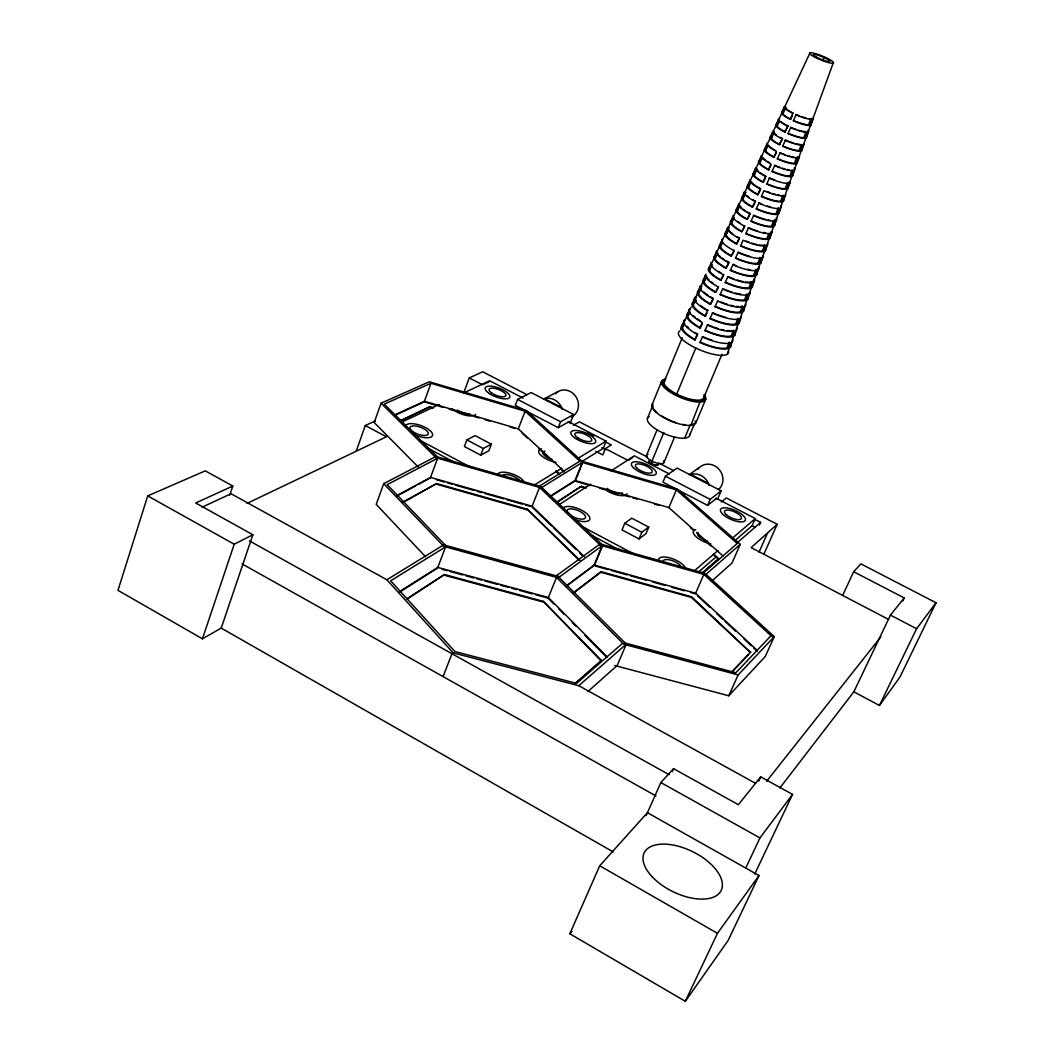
<?xml version="1.0" encoding="UTF-8"?>
<svg xmlns="http://www.w3.org/2000/svg" width="1054" height="1054" viewBox="0 0 1054 1054"><rect width="100%" height="100%" fill="white"/><g stroke="black" fill="none" stroke-linecap="round" stroke-linejoin="round"><path stroke-width="1.5" d="M658.17 464.564A4.888 1.752 22.5 0 1 651.925 463.971L651.965 461.125L663.862 432.39M147.718 495.894L117.969 590.345L202.434 638.816L221.221 628.105L252.868 534.76L195.728 502.995L232.802 486.026L205.267 470.861L147.718 495.894L234.212 544.22L252.868 534.76M229.785 495.103L232.802 486.026M202.434 638.816L234.212 544.22M356.147 451.323L365.29 425.526L375.277 420.954M381.074 403.195L436.013 457.752L541.097 487.87L582.875 462.074L526.368 410.533L429.347 381.772L381.074 403.195L374.196 422.522L418.464 467.238M383.709 483.694L443.8 546.38L558.238 577.869L602.73 545.3L540.86 486.592L435.908 456.487L383.709 483.694L376.225 504.392L425.645 556.868M579.858 461.191L525.103 411.205L430.954 383.3L424.209 401.851L435.157 405.065M727.115 354.368L833.121 63.266M746.14 298.993L747.549 299.639L749.618 293.961A24.11 6.522 22.5 0 0 750.119 292.05M750.527 286.899L751.937 287.544L754.018 281.84A23.531 6.219 22.5 0 0 753.992 278.836M758.393 266.794A22.938 5.929 22.5 0 1 758.445 269.666L756.35 275.397A23.214 6.074 22.5 0 0 756.324 272.472M768.287 237.967L769.71 238.612L771.831 232.802A21.172 5.099 22.5 0 0 772.2 231.3M776.218 218.033A20.579 4.835 22.4 0 1 776.324 220.391L774.203 226.241A20.856 4.954 22.5 0 0 774.097 223.817M786.363 188.126L787.812 188.771L789.96 182.856A18.774 4.071 22.4 0 0 790.171 181.459M799.327 156.295A17.562 3.584 22.4 0 1 799.156 157.533L796.982 163.515A17.852 3.702 22.4 0 0 796.56 161.341M800.144 150.142L801.607 150.788L803.794 144.78A16.943 3.36 22.4 0 0 803.938 143.621M809.446 124.517L810.908 125.162L813.108 119.102A15.718 2.912 22.4 0 0 813.24 118.088M401.758 420.414L430.019 406.686L433.128 407.595M728.354 348.545L727.062 347.846L729.104 342.234L730.409 342.932L728.354 348.545A26.679 7.905 22.5 0 1 699.935 342.484L702.649 336.542A24.861 7.299 22.5 0 0 704.718 337.464M732.714 336.608L731.41 335.91L733.479 330.284L734.783 330.982L732.714 336.608A26.113 7.589 22.5 0 1 704.942 330.6L707.669 324.632M716.009 314.105A23.715 6.693 22.5 0 1 712.702 312.682L712.346 313.012A25.27 7.128 22.5 0 0 739.17 318.967L737.102 324.632L735.797 323.934L737.866 318.268M741.502 312.59L740.198 311.892L742.266 306.213L743.584 306.912L741.502 312.59A24.967 6.97 22.5 0 1 715.034 306.661L717.761 300.68M729.157 291.181A22.542 6.1 22.5 0 1 722.846 288.625L722.491 288.941A24.11 6.522 22.5 0 0 748.011 294.791L745.929 300.509L744.611 299.797L746.693 294.092M750.369 288.361L749.051 287.663L751.146 281.932L752.464 282.63L750.369 288.361A23.807 6.364 22.5 0 1 725.192 282.538L727.945 276.517A21.963 5.81 22.5 0 0 729.974 277.4M736.048 265.634A21.37 5.534 22.5 0 1 733.07 264.37L732.728 264.673A22.938 5.929 22.5 0 0 756.93 270.404L754.822 276.161L753.505 275.463L755.613 269.705M759.302 263.908L757.984 263.21L760.092 257.426L761.423 258.125L759.302 263.908A22.635 5.784 22.5 0 1 735.442 258.217L738.208 252.156A20.79 5.257 22.5 0 0 749.71 256.32M763.807 251.603L762.477 250.918L764.598 245.108L765.929 245.793L763.807 251.603A22.042 5.494 22.5 0 1 740.606 245.977L743.044 240.193A21.765 5.375 22.5 0 0 765.929 245.793M751.634 228.916A19.591 4.717 22.5 0 1 748.564 227.611L748.221 227.888A21.172 5.099 22.5 0 0 770.461 233.408L768.326 239.245L766.996 238.547L768.59 234.172M753.439 215.53A20.579 4.835 22.4 0 0 775.019 220.971L772.872 226.821L771.528 226.136L773.676 220.273M761.871 204.068A18.392 4.203 22.4 0 1 758.999 202.855L758.669 203.106A19.973 4.572 22.4 0 0 779.591 208.468L777.43 214.357L776.087 213.672L778.247 207.783M782.015 201.828L780.671 201.143L782.832 195.227L784.176 195.912L782.015 201.828A19.657 4.427 22.4 0 1 761.449 196.518L763.926 190.642A19.38 4.308 22.4 0 0 784.176 195.912M786.613 189.246L785.27 188.561L787.443 182.619L788.787 183.304L786.613 189.246A19.064 4.176 22.4 0 1 766.706 184.028L769.512 177.889A17.18 3.715 22.4 0 0 774.914 180.05M791.238 176.598L789.881 175.913L792.068 169.957L793.425 170.629L791.238 176.598A18.458 3.939 22.4 0 1 772.002 171.486L774.809 165.333A16.574 3.491 22.4 0 0 780.013 167.415M795.889 163.897L794.532 163.225L796.719 157.23L798.076 157.902L795.889 163.897A17.852 3.702 22.4 0 1 777.312 158.89L780.118 152.711A15.955 3.254 22.4 0 0 785.138 154.727M793.622 143.107A15.336 3.043 22.4 0 1 785.467 140.05L785.151 140.274A16.943 3.36 22.4 0 0 802.753 145.123L800.553 151.144L799.182 150.472L801.383 144.451M805.23 138.337L803.873 137.652L806.086 131.605L807.443 132.277L805.23 138.337A16.627 3.241 22.4 0 1 787.984 133.542L790.816 127.336A14.716 2.819 22.4 0 0 796.099 129.431M809.946 125.466L808.576 124.78L810.789 118.707L812.173 119.379L809.946 125.466A16.008 3.017 22.4 0 1 793.359 120.788L796.205 114.57A14.097 2.622 22.4 0 0 798.721 115.624M430.309 478.015L437.66 458.226L387.187 484.669L445.447 545.353M463.773 392.734L469.28 377.899L482.692 371.759L526.96 394.697M403.287 502.376L436.646 483.562L527.329 509.24L580.108 560.438M466.869 439.9L464.392 446.527L480.729 455.17L488.832 450.756L491.335 444.169L475.104 435.618L466.869 439.9L483.233 448.543L491.335 444.169M480.729 455.17L483.233 448.543M407.806 598.685L444.485 574.522L543.258 601.333L601.518 660.45L575.431 683.545M570.043 423.603L573.639 414.499L531.163 392.575L517.567 399.4L515.301 405.355L558.251 427.7L568.765 421.811M518.094 429.413L525.103 411.205M443.075 676.589L451.982 653.73L453.154 652.874L578.791 685.719L755.639 783.359M558.251 427.7L560.596 421.745L573.639 414.499M578.686 559.911L527.329 509.24M539.503 487.422L531.862 506.829L551.677 525.959M574.812 481.059L582.269 462.456L676.339 489.886L737.207 543.495L703.361 572.954M575.998 479.241L582.309 463.51M557.632 501.994L581.307 486.289L586.05 487.659M568.277 421.547L606.142 441.191L603.257 448.345L581.031 462.047M601.228 661.108L543.258 601.333M605.483 441.889L611.32 444.92L605.325 448.622L602.769 454.959L595.694 451.283M553.864 603.982L548.106 598.158L556.512 577.394M652.031 404.802L661.583 381.495M647.446 418.359L652.874 405.144A22.793 7.628 22.5 0 0 653.045 407.648M664.02 382.115L682.215 337.767M593.916 565.629L602.084 545.774L599.462 544.378M602.15 546.71L594.561 565.142L566.933 585.826M646.55 455.302L657.129 429.676M600.78 572.269L601.043 571.65L691.635 596.801L750.54 652.531L691.371 597.407L600.78 572.269L574.074 592.651M676.734 394.104L695.811 347.991M624.785 523.271L622.031 529.925L639.04 538.923L645.957 533.693L648.724 527.092L631.807 518.186L624.785 523.271L641.833 532.27L648.724 527.092M822.739 60.539L824.004 57.509M663.915 462.561L674.586 436.975M639.04 538.923L641.833 532.27M717.431 499.504L721.173 490.848L677.063 468.081L665.456 476.197L662.953 482.165L707.59 505.38L716.47 498.423M684.665 438.148L690.212 424.907M690.871 425.355L700.383 400.968M703.44 398.412L721.99 354.197M689.593 435.407L694.507 423.695M695.969 422.575L705.719 399.361M737.102 324.632A25.533 7.273 22.5 0 1 709.974 318.651L712.702 312.682M745.929 300.509A24.387 6.653 22.5 0 1 720.106 294.619L722.846 288.625M754.822 276.161A23.214 6.074 22.5 0 1 730.317 270.404L733.07 264.37M768.326 239.245A21.449 5.23 22.5 0 1 745.784 233.685L748.564 227.611M772.872 226.821A20.856 4.954 22.5 0 1 750.988 221.353L753.768 215.253A18.998 4.453 22.4 0 0 765.481 219.403M777.43 214.357A20.263 4.69 22.4 0 1 756.205 208.955L758.999 202.855M800.553 151.144A17.233 3.465 22.4 0 1 782.635 146.242L785.467 140.05M694.23 530.267L668.868 507.593L676.339 489.886M625.707 645.522L617.275 665.364L587.842 691.622M707.59 505.38L710.146 499.412L721.173 490.848M694.81 339.928L697.208 334.368A26.416 7.76 22.5 0 1 684.52 320.073L682.017 325.422A26.679 7.905 22.5 0 0 694.81 339.928L697.274 335.554M699.922 328.097L702.346 322.511A25.836 7.444 22.5 0 1 689.856 308.677L687.34 314.052A26.113 7.589 22.5 0 0 699.922 328.097L702.399 323.71M705.073 316.213L707.497 310.614A25.27 7.128 22.5 0 1 695.218 297.228L692.689 302.63A25.533 7.273 22.5 0 0 705.073 316.213L706.931 313.222M702.004 286.372L700.607 285.726L698.064 291.154A24.967 6.97 22.5 0 0 710.225 304.29L713.321 298.48L711.49 302.696M705.376 275.542L703.466 279.626A24.387 6.653 22.5 0 0 715.416 292.314L718.512 286.49L716.667 290.72M723.07 274.607A23.531 6.219 22.5 0 1 711.463 262.565L708.894 268.032A23.807 6.364 22.5 0 0 720.62 280.285L723.716 274.448L721.885 278.704M728.314 262.512A22.938 5.929 22.5 0 1 716.931 250.905L714.349 256.399A23.214 6.074 22.5 0 0 725.837 268.217L728.96 262.354L727.102 266.636M733.571 250.365A22.358 5.652 22.5 0 1 722.412 239.179L719.829 244.712A22.635 5.784 22.5 0 0 731.094 256.082L734.203 250.22L732.346 254.501M729.355 228.046L727.932 227.414L725.336 232.96A22.042 5.494 22.5 0 0 736.364 243.909L739.486 238.033L737.616 242.328M744.15 225.912A21.172 5.099 22.5 0 1 733.479 215.583L730.857 221.156A21.449 5.23 22.5 0 0 741.647 231.682L744.783 225.78L742.912 230.115M749.473 213.619A20.579 4.835 22.4 0 1 739.038 203.699L736.417 209.298A20.856 4.954 22.5 0 0 746.957 219.416L750.105 213.488L748.221 217.835M746.074 192.395L744.638 191.749L742.003 197.388A20.263 4.69 22.4 0 0 752.292 207.085L755.441 201.156L753.557 205.517M757.655 194.7L760.184 188.864A19.38 4.308 22.4 0 1 750.264 179.76L747.615 185.412A19.657 4.427 22.4 0 0 757.655 194.7L758.287 194.595A18.076 4.071 22.4 0 1 749.051 186.057L747.615 185.412M763.03 182.276L765.573 176.413A18.774 4.071 22.4 0 1 755.916 167.705L753.254 173.383A19.064 4.176 22.4 0 0 763.03 182.276L765.56 177.783M768.432 169.799L770.988 163.897A18.168 3.821 22.4 0 1 761.581 155.584L758.906 161.288A18.458 3.939 22.4 0 0 768.432 169.799L770.975 165.28M773.86 157.257L776.416 151.341A17.562 3.584 22.4 0 1 767.286 143.41L764.598 149.154A17.852 3.702 22.4 0 0 773.86 157.257L776.403 152.738M779.301 144.675L782.503 138.654L779.301 144.675A17.233 3.465 22.4 0 1 770.316 136.941L773.017 131.183A16.943 3.36 22.4 0 0 781.87 138.733M784.769 132.04L787.97 126.006L784.769 132.04A16.627 3.241 22.4 0 1 776.06 124.688L778.774 118.891A16.337 3.136 22.4 0 0 787.351 126.072M790.263 119.339L792.858 113.345A15.718 2.912 22.4 0 1 784.558 106.546L781.844 112.37A16.008 3.017 22.4 0 0 790.263 119.339L792.186 116.283M758.92 193.132L760.184 190.221M601.426 546.249L538.594 486.553L580.464 460.809L677.419 489.109L740.224 544.365L732.016 563.02L711.463 581.36M569.832 933.778L599.726 865.782L647.433 812.687L759.012 875.545L728.13 940.484L685.311 1001.3L569.832 933.778L571.953 931.328M734.691 540.794L752.121 525.748L755.283 518.568L715.929 498.147M759.526 524.932L760.645 522.402L754.809 519.372M759.038 552.125L767.549 532.942M646.128 815.638L660.845 782.555L673.559 768.656L738.367 804.689L760.698 776.851L792.542 794.387L754.743 874.029M763.821 554.351L777.193 524.312L726.325 497.962L721.279 501.981M672.228 771.633L673.559 768.656M614.798 665.522L728.749 695.759L738.129 674.942L774.282 636.616L704.955 573.402L600.108 543.904L555.498 576.393L623.823 644.231L738.129 674.942M774.282 636.616L765.23 656.523L728.749 695.759M754.506 172.948L756.482 168.693M771.423 136.612L773.438 132.303M842.647 595.431L853.674 571.729L860.881 563.864L936.031 602.756L899.958 677.063L879.431 705.482L853.845 691.819L779.986 787.825M758.682 781.198L760.698 776.851M680.739 329.349L691.174 307.043M692.557 304.066L705.772 275.805M711.331 263.908L810.052 52.726M695.469 339.717A25.138 7.444 22.5 0 1 683.4 326.055L684.652 323.38M700.581 327.899A24.558 7.141 22.5 0 1 688.736 314.685L689.988 311.997M705.719 316.029A23.978 6.825 22.5 0 1 694.085 303.262L695.35 300.561M710.225 304.29L710.883 304.105A23.399 6.535 22.5 0 1 699.474 291.787L701.371 287.729M715.416 292.314L716.061 292.142A22.819 6.232 22.5 0 1 704.876 280.259L706.786 276.174M720.62 280.285L721.265 280.114A22.239 5.942 22.5 0 1 710.304 268.678L712.227 264.58M725.837 268.217L726.483 268.059A21.647 5.665 22.5 0 1 715.758 257.044L717.049 254.291M731.094 256.082L731.726 255.938A21.067 5.375 22.5 0 1 721.239 245.345L722.543 242.591M736.364 243.909L736.996 243.764A20.474 5.112 22.5 0 1 726.759 233.593L728.709 229.443M741.647 231.682L742.293 231.551A19.881 4.835 22.5 0 1 732.293 221.801L734.243 217.611M746.957 219.416L747.602 219.285A19.275 4.585 22.5 0 1 737.853 209.944L739.157 207.137M752.292 207.085L752.925 206.966A18.682 4.321 22.4 0 1 743.439 198.02L745.415 193.804M749.051 186.057L751.041 181.815M763.663 182.171A17.47 3.834 22.4 0 1 754.69 174.015L756.693 169.76M769.064 169.707A16.864 3.597 22.4 0 1 760.356 161.934L762.358 157.652M774.479 157.178A16.245 3.36 22.4 0 1 766.047 149.787L768.063 145.492M779.92 144.596A15.626 3.136 22.4 0 1 771.778 137.587L774.479 131.829M785.388 131.961A15.019 2.925 22.4 0 1 777.523 125.321L779.552 120.986M790.882 119.286A14.387 2.714 22.4 0 1 783.293 113.002L786.02 107.192L784.558 106.546M745.731 868.061L759.947 837.917L792.542 794.387M685.311 1001.3L717.445 933.304L759.012 875.545M853.845 691.819L890.459 615.101L904.213 597.961L853.674 571.729M902.791 600.925L904.213 597.961M879.431 705.482L916.585 628.737L936.031 602.756M766.601 781.291L880.88 636.814M773.755 637.183L771.014 635.72L735.85 672.768L625.206 643.032M732.095 671.49L750.817 651.912M731.805 672.123L748.34 654.837M699.935 342.484L700.291 342.128A25.138 7.444 22.5 0 0 727.062 347.846M704.942 330.6L705.297 330.245A24.558 7.141 22.5 0 0 731.41 335.91M709.974 318.651L710.33 318.308A23.978 6.825 22.5 0 0 735.797 323.934M715.034 306.661L715.376 306.332A23.399 6.535 22.5 0 0 740.198 311.892M720.106 294.619L720.449 294.303A22.819 6.232 22.5 0 0 744.611 299.797M725.192 282.538L725.547 282.222A22.239 5.942 22.5 0 0 749.051 287.663M730.317 270.404L730.659 270.087A21.647 5.665 22.5 0 0 753.505 275.463M777.193 524.312L751.159 547.606L888.562 619.423M735.442 258.217L735.784 257.914A21.067 5.375 22.5 0 0 757.984 263.21M578.791 685.719L626.3 644.113L556.947 575.339M740.224 544.365L705.429 574.825L598.804 544.852M622.73 643.151L576.538 683.374L454.946 651.556L390.665 580.78L445.592 546.868L437.542 568.08L400.336 591.663M740.606 245.977L740.936 245.687A20.474 5.112 22.5 0 0 762.477 250.918M574.496 683.941L601.518 660.45M702.768 572.441L718.696 558.594L713.821 554.22M702.412 573.033L718.525 559.028M737.102 542.876L760.645 522.402M698.604 571.966L716.022 556.92M694.481 570.688L718.051 550.478M732.952 537.711L755.283 518.568M745.784 233.685L746.113 233.408A19.881 4.835 22.5 0 0 766.996 238.547M750.988 221.353L751.318 221.077A19.275 4.585 22.5 0 0 771.528 226.136M756.205 208.955L756.535 208.692A18.682 4.321 22.4 0 0 776.087 213.672M761.449 196.518L761.765 196.268A18.076 4.071 22.4 0 0 780.671 201.143M766.706 184.028L767.035 183.778A17.47 3.834 22.4 0 0 785.27 188.561M769.512 177.889L769.196 178.126A18.774 4.071 22.4 0 0 788.787 183.304M573.06 592.98L601.043 571.65M772.002 171.486L772.318 171.249A16.864 3.597 22.4 0 0 789.881 175.913M774.809 165.333L774.492 165.557A18.168 3.821 22.4 0 0 793.425 170.629M566.578 585.655L594.166 565.023L695.627 593.257L757.483 650.608M777.312 158.89L777.615 158.653A16.245 3.36 22.4 0 0 794.532 163.225M780.118 152.711L779.815 152.949A17.562 3.584 22.4 0 0 798.076 157.902M689.316 474.656L700.436 466.619A14.598 13.359 53 0 1 719.592 469.979A14.598 13.359 53 0 1 718.551 489.491M782.635 146.242L782.951 146.019A15.626 3.136 22.4 0 0 799.182 150.472M787.984 133.542L788.3 133.331A15.019 2.925 22.4 0 0 803.873 137.652M790.816 127.336L790.513 127.547A16.337 3.136 22.4 0 0 807.443 132.277M793.359 120.788L793.662 120.578A14.387 2.714 22.4 0 0 808.576 124.78M796.205 114.57L795.902 114.767A15.718 2.912 22.4 0 0 812.173 119.379M632.795 457.436L628.131 460.466L605.325 448.622M559.173 504.616L590.596 484.208M611.096 470.901L634.324 455.815L669.29 473.957M406.712 598.883L444.485 574.522M556.499 502.297L581.307 486.289M399.216 591.847L437.792 567.421L548.37 597.526L607.078 656.787M549.279 496.803L575.049 480.492L668.868 507.593M551.058 496.118L575.431 480.677M202.131 507.158L231.063 493.746L386.871 579.766L443.668 544.865L559.687 576.815M534.062 485.143L561.782 468.239M578.422 458.095L606.142 441.191M573.416 425.249L579.397 421.85L647.433 457.093M402.075 502.534L436.646 483.562M397.266 495.34L430.546 477.409L532.099 506.223L584.562 556.868M397.042 495.973L415.843 485.828M418.741 484.26L428.873 478.793M543.759 399.018L558.225 391.495M247.005 503.43L386.423 436.791L365.29 425.526M402.154 421.956L439.228 404.499M464.432 392.628L489.636 380.757L523.14 398.135M489.319 381.614L482.561 384.802L469.28 377.899M400.507 420.52L430.019 406.686M395.145 414.762L424.419 401.271L516.75 428.385M396.396 414.67L422.746 402.523M430.954 383.3L384.262 404.13L437.542 456.962M543.956 398.992L545.708 398.478A14.585 13.056 61.4 0 1 561.532 407.424L562.243 409.334M690.186 474.669L692.043 474.168A14.861 13.557 53.1 0 1 708.459 483.43L709.158 485.367M444.235 575.181L542.994 601.979M442.1 569.318L447.015 570.662M450.018 571.479L462.811 574.957M465.855 575.787L473.865 577.961M476.948 578.804L481.77 580.108M484.88 580.965L497.567 584.417M500.716 585.273L508.634 587.421M511.77 588.277L516.565 589.581M519.675 590.424L532.402 593.889M535.472 594.719L548.106 598.158M595.444 566.064L608.184 569.608M611.307 570.477L627.196 574.891M630.345 575.761L646.221 580.187M652.545 581.94L665.245 585.471M671.582 587.236L684.27 590.767M690.607 592.532L695.363 593.85L703.835 574.377L771.014 635.72M436.501 479.768L444.38 482.007M447.449 482.877L452.192 484.221M455.262 485.09L474.063 490.426M477.159 491.309L481.876 492.64M484.972 493.522L503.746 498.845M506.869 499.741L522.507 504.181M525.617 505.064L530.32 506.394M436.422 484.181L527.092 509.846M576.38 481.52L590.451 485.578M599.831 488.292L604.522 489.649M609.212 491.006L618.593 493.707M621.715 494.616L629.541 496.869M632.663 497.778L637.354 499.135M654.56 504.102L659.251 505.459M581.07 486.869L585.813 488.239M438.293 405.974L442.983 407.358M449.241 409.202L453.931 410.573M458.635 411.956L468.016 414.709M474.274 416.541L478.977 417.924M485.235 419.769L489.926 421.139M510.268 427.107L514.958 428.491M429.808 407.266L432.917 408.175M811.646 118.456L813.108 119.102M781.844 112.37L783.293 113.002M776.06 124.688L777.523 125.321M770.316 136.941L771.778 137.587M797.707 156.888L799.156 157.533M764.598 149.154L766.047 149.787M758.906 161.288L760.356 161.934M788.511 182.21L789.96 182.856M753.254 173.383L754.69 174.015M742.003 197.388L743.439 198.02M774.888 219.759L776.324 220.391M736.417 209.298L737.853 209.944M770.395 232.157L771.831 232.802M730.857 221.156L732.293 221.801M725.336 232.96L726.759 233.593M719.829 244.712L721.239 245.345M757.022 269.02L758.445 269.666M714.349 256.399L715.758 257.044M752.596 281.194L754.018 281.84M708.894 268.032L710.304 268.678M748.195 293.315L749.618 293.961M703.466 279.626L704.876 280.259M698.064 291.154L699.474 291.787M695.218 297.228L696.615 297.874M692.689 302.63L694.085 303.262M687.34 314.052L688.736 314.685M682.017 325.422L683.4 326.055M544.654 398.794L561.532 407.424M690.923 474.471L708.459 483.43M659.013 463.101L673.493 470.598M587.987 432.812L593.824 435.842M517.567 399.4L560.596 421.745M665.456 476.197L710.146 499.412M601.86 447.621L605.997 449.781M752.108 525.735L754.98 527.224M890.459 615.101L916.585 628.737M420.665 440.704L471.151 467.528M582.967 526.934L633.862 553.982M428.056 448.293L455.565 462.917M590.372 534.615L619.317 550.004M249.469 540.913L669.079 774.664M660.845 782.555L759.947 837.917M242.051 563.877L655.983 795.968M221.221 628.105L613.099 851.843M599.726 865.782L717.445 933.304M696.654 532.428L723.228 556.183M690.37 527.606L693.993 530.847M697.616 534.088L710.897 545.972M713.571 554.786L718.446 559.173M518.304 428.846L564.193 471.388M521.717 432.772L527.751 438.372M538.62 448.451L548.278 457.41M561.545 469.728L563.969 471.968M697.748 596.063L709.632 607.091M716.773 613.718L722.715 619.225M725.099 621.438L735.797 631.359M744.124 639.093L751.265 645.707M753.636 647.92L757.207 651.227M556.183 470.69L559.714 473.984M555.959 471.27L559.49 474.55M553.363 527.593L576.156 549.608M579.647 552.981L583.139 556.354M558.58 608.738L564.312 614.535M572.282 622.571L575.787 626.116M584.944 635.364L606.801 657.446M386.871 579.766L453.154 652.874M697.827 469.267A14.598 13.359 53 0 1 699.026 467.844M663.058 562.283A9.987 3.979 23.3 0 1 670.858 560.175A9.987 3.979 23.3 0 1 681.477 567.46M622.308 492.771A9.433 3.544 22.2 0 1 615.259 492.666A9.433 3.544 22.2 0 1 607.104 488.384M707.801 541.216A9.552 3.636 23.4 0 1 699.448 536.842A9.552 3.636 23.4 0 1 697.985 532.454M562.849 508.581A14.506 5.718 21.9 0 1 578.079 508.595A14.506 5.718 21.9 0 1 589.858 519.135A14.506 5.718 21.9 0 1 575.365 519.793M658.71 561.057A14.69 5.85 23.3 0 1 670.199 557.974A14.69 5.85 23.3 0 1 685.785 568.673M627.025 493.68A13.86 5.217 22.2 0 1 617.433 495.064A13.86 5.217 22.2 0 1 603.758 488.318M710.725 543.851A14.045 5.336 23.4 0 1 695.877 536.552A14.045 5.336 23.4 0 1 695.68 529.661M555.418 393.735A14.334 12.872 61.5 0 1 575.682 396.37A14.334 12.872 61.5 0 1 571.452 416.897M502.139 475.841A9.789 3.821 21.1 0 1 510.531 475.249A9.789 3.821 21.1 0 1 519.925 480.94M469.57 413.748A9.275 3.399 20.4 0 1 457.133 410.098M552.441 459.702A9.354 3.491 21.4 0 1 543.824 454.88A9.354 3.491 21.4 0 1 544.852 451.112M405.553 426.738A14.282 5.454 19.9 0 1 420.717 425.473A14.282 5.454 19.9 0 1 432.206 436.158A14.282 5.454 19.9 0 1 413.748 434.353M497.87 474.116A14.4 5.613 21.1 0 1 510.202 473.272A14.4 5.613 21.1 0 1 524.009 481.612M475.657 414.354A13.649 5.006 20.4 0 1 465.381 415.236A13.649 5.006 20.4 0 1 452.153 408.728M556.143 462.363A13.768 5.138 21.4 0 1 541.031 455.407A13.768 5.138 21.4 0 1 541.677 448.951M811.04 124.122A16.008 3.017 22.4 0 1 810.908 125.162M730.409 342.932A26.416 7.76 22.5 0 1 702.293 336.898M732.859 339.902A26.416 7.76 22.5 0 1 732.201 341.891L730.185 347.477A26.679 7.905 22.5 0 0 730.844 345.448M808.01 130.103A16.337 3.136 22.4 0 1 808.444 131.974L806.244 138.008A16.627 3.241 22.4 0 0 805.809 136.085M734.783 330.982A25.836 7.444 22.5 0 1 707.313 324.975M737.154 328.071A25.836 7.444 22.5 0 1 736.535 329.994L734.493 335.594A26.113 7.589 22.5 0 0 735.125 333.644M801.765 149.602A17.233 3.465 22.4 0 1 801.607 150.788M741.384 317.201A25.27 7.128 22.5 0 1 740.87 318.031L738.828 323.67A25.533 7.273 22.5 0 0 739.434 321.799M743.584 306.912A24.69 6.825 22.5 0 1 717.418 300.996M712.662 298.664A24.69 6.825 22.5 0 1 700.607 285.726M745.758 304.026A24.69 6.825 22.5 0 1 745.231 306.016L743.175 311.681A24.967 6.97 22.5 0 0 743.755 309.889M794.123 167.994A18.168 3.821 22.4 0 1 794.545 170.221L792.384 176.176A18.458 3.939 22.4 0 0 791.962 173.884M717.853 286.662A24.11 6.522 22.5 0 1 706.022 274.172M748.063 297.702A24.387 6.653 22.5 0 1 747.549 299.639M788.036 187.348A19.064 4.176 22.4 0 1 787.812 188.771M752.464 282.63A23.531 6.219 22.5 0 1 727.603 276.833M751.924 284.488A23.807 6.364 22.5 0 1 751.937 287.544M785.77 194.792A19.38 4.308 22.4 0 1 785.401 195.425L783.254 201.327A19.657 4.427 22.4 0 0 783.491 199.812M754.809 201.261A19.973 4.572 22.4 0 1 744.638 191.749M780.724 205.688A19.973 4.572 22.4 0 1 780.856 207.941L778.722 213.804A20.263 4.69 22.4 0 0 778.603 211.498M761.423 258.125A22.358 5.652 22.5 0 1 737.866 252.459M763.307 255.779A22.358 5.652 22.5 0 1 762.885 257.426L760.79 263.197A22.635 5.784 22.5 0 0 760.724 260.391M738.841 238.164A21.765 5.375 22.5 0 1 727.932 227.414M767.747 243.566A21.765 5.375 22.5 0 1 767.338 245.147L765.244 250.931A22.042 5.494 22.5 0 0 765.652 249.324M770.092 237.084A21.449 5.23 22.5 0 1 769.71 238.612M810.789 118.707A14.097 2.622 22.4 0 1 809.564 118.694M805.941 118.022A14.097 2.622 22.4 0 1 801.251 116.572M793.478 113.292A14.097 2.622 22.4 0 1 789.354 111.039M787.799 109.985A14.097 2.622 22.4 0 1 785.955 108.246M806.086 131.605A14.716 2.819 22.4 0 1 798.642 130.274M787.97 126.006A14.716 2.819 22.4 0 1 780.869 121.526M742.266 306.213A23.135 6.39 22.5 0 1 740.659 306.503M738.63 306.543A23.135 6.39 22.5 0 1 736.245 306.345M733.544 305.923A23.135 6.39 22.5 0 1 730.606 305.252M727.484 304.382A23.135 6.39 22.5 0 1 720.989 302.063M713.321 298.48A23.135 6.39 22.5 0 1 710.515 296.885M707.998 295.278A23.135 6.39 22.5 0 1 704.032 292.142M751.146 281.932A21.963 5.81 22.5 0 1 745.455 281.971M742.912 281.537A21.963 5.81 22.5 0 1 737.168 280.035M734.098 279.007A21.963 5.81 22.5 0 1 731.002 277.834M721.055 272.96A21.963 5.81 22.5 0 1 718.657 271.445M764.598 245.108A20.184 4.98 22.5 0 1 759.42 245.015M757.088 244.581A20.184 4.98 22.5 0 1 751.831 243.158M749.025 242.209A20.184 4.98 22.5 0 1 746.179 241.116M739.486 238.033A20.184 4.98 22.5 0 1 737.023 236.676M732.886 233.988A20.184 4.98 22.5 0 1 731.305 232.697M730.093 231.511A20.184 4.98 22.5 0 1 729.276 230.418M712.069 340.192A24.861 7.299 22.5 0 1 705.758 337.899M697.867 334.158A24.861 7.299 22.5 0 1 695.153 332.603M688.657 327.873A24.861 7.299 22.5 0 1 687.182 326.384M731.766 330.613A24.295 6.996 22.5 0 1 727.102 330.521M724.269 330.1A24.295 6.996 22.5 0 1 721.16 329.428M717.879 328.519A24.295 6.996 22.5 0 1 714.48 327.399M713.334 326.977A24.295 6.996 22.5 0 1 708.775 325.133M700.054 320.627A24.295 6.996 22.5 0 1 697.419 318.914M695.153 317.214A24.295 6.996 22.5 0 1 693.295 315.568M800.039 144.464A15.336 3.043 22.4 0 1 796.073 143.779M782.503 138.654A15.336 3.043 22.4 0 1 780.105 137.402M776.337 134.991A15.336 3.043 22.4 0 1 774.374 133.041M725.877 317.359A23.715 6.693 22.5 0 1 723.755 316.793M722.662 316.463A23.715 6.693 22.5 0 1 720.462 315.765M719.355 315.37A23.715 6.693 22.5 0 1 717.115 314.54M708.143 310.429A23.715 6.693 22.5 0 1 706.206 309.336M705.271 308.782A23.715 6.693 22.5 0 1 700.475 305.476M696.365 300.996A23.715 6.693 22.5 0 1 695.956 299.758M793.939 157.125A15.955 3.254 22.4 0 1 792.055 156.782M789.92 156.255A15.955 3.254 22.4 0 1 787.601 155.57M774.848 150.103A15.955 3.254 22.4 0 1 768.511 145.149M789.169 169.865A16.574 3.491 22.4 0 1 787.219 169.523M784.993 168.996A16.574 3.491 22.4 0 1 782.569 168.284M769.341 162.606A16.574 3.491 22.4 0 1 767.312 161.407M765.612 160.261A16.574 3.491 22.4 0 1 762.78 157.389M740.843 294.185A22.542 6.1 22.5 0 1 735.349 293.091M732.306 292.235A22.542 6.1 22.5 0 1 730.224 291.55M713.308 283.394A22.542 6.1 22.5 0 1 711.186 281.853M709.434 280.364A22.542 6.1 22.5 0 1 707.234 277.676M766.205 176.308A17.18 3.715 22.4 0 1 759.987 172.592M758.59 171.473A17.18 3.715 22.4 0 1 757.615 170.458M757.075 169.575A17.18 3.715 22.4 0 1 756.983 168.864M779.696 195.201A17.786 3.966 22.4 0 1 777.588 194.858M775.191 194.305A17.786 3.966 22.4 0 1 772.582 193.554M769.842 192.645A17.786 3.966 22.4 0 1 767.035 191.578M760.817 188.758A17.786 3.966 22.4 0 1 751.397 181.71M750.092 269.705A21.37 5.534 22.5 0 1 747.615 269.271M728.96 262.354A21.37 5.534 22.5 0 1 726.351 260.918M724.019 259.455A21.37 5.534 22.5 0 1 721.99 258.019M720.33 256.636A21.37 5.534 22.5 0 1 719.052 255.332M718.209 254.159A21.37 5.534 22.5 0 1 717.8 253.118M770.329 206.874A18.392 4.203 22.4 0 1 767.628 206.11M755.441 201.156A18.392 4.203 22.4 0 1 752.938 199.786M748.814 197.111A18.392 4.203 22.4 0 1 747.339 195.886M770.303 220.312A18.998 4.453 22.4 0 1 768.05 219.97M750.105 213.488A18.998 4.453 22.4 0 1 747.51 212.078M745.204 210.668A18.998 4.453 22.4 0 1 743.268 209.298M741.752 208.007A18.998 4.453 22.4 0 1 740.119 205.807M765.639 232.789A19.591 4.717 22.5 0 1 763.307 232.447M757.76 231.076A19.591 4.717 22.5 0 1 752.661 229.311M739.737 222.855A19.591 4.717 22.5 0 1 737.747 221.419M728.512 351.219A26.982 8.076 22.5 0 1 699.922 349.928A26.982 8.076 22.5 0 1 680.041 330.837M703.703 396.199A21.383 6.904 22.5 0 1 681.319 396.212A21.383 6.904 22.5 0 1 665.364 380.349M704.467 395.263A23.82 7.694 22.5 0 1 681.24 397.845A23.82 7.694 22.5 0 1 664.89 379.242M704.085 394.446A23.056 7.444 22.5 0 1 681.595 396.923A23.056 7.444 22.5 0 1 665.759 378.939M696.062 421.337A23.715 7.931 22.5 0 1 671.503 421.323A23.715 7.931 22.5 0 1 652.676 403.787M693.545 424.024A22.793 7.628 22.5 0 1 692.083 424.591M685.403 424.788A22.793 7.628 22.5 0 1 682.584 424.354M676.404 422.773A22.793 7.628 22.5 0 1 661.266 415.724M656.774 412.351A22.793 7.628 22.5 0 1 653.836 409.123M695.218 421.047A22.793 7.628 22.5 0 1 695.126 422.232M689.698 434.195A22.74 7.76 22.5 0 1 664.507 433.695A22.74 7.76 22.5 0 1 649.159 416.593M657.973 464.485A4.677 1.673 22.5 0 1 652.65 464.234A4.677 1.673 22.5 0 1 649.567 460.717M663.638 460.861A9.407 3.36 22.5 0 1 653.862 462.021A9.407 3.36 22.5 0 1 648.012 454.327M651.925 463.971A4.888 1.752 22.5 0 1 650.107 460.387M652.307 876.915A42.858 22.305 26.1 0 0 720.014 892.356A42.858 22.305 26.1 0 0 675.733 845.585A42.858 22.305 26.1 0 0 652.307 876.915M568.844 513.983A9.868 3.887 21.9 0 0 584.786 518.489A9.868 3.887 21.9 0 0 575.286 509.569A9.868 3.887 21.9 0 0 568.844 513.983M637.156 468.371A9.091 3.294 22.5 0 0 651.728 472.614A9.091 3.294 22.5 0 0 642.637 464.616A9.091 3.294 22.5 0 0 637.156 468.371M726.469 514.826A9.209 3.373 23.6 0 0 741.015 519.029A9.209 3.373 23.6 0 0 731.371 510.703A9.209 3.373 23.6 0 0 726.469 514.826M634.034 468.319A13.359 4.848 22.5 0 0 655.43 474.55A13.359 4.848 22.5 0 0 642.044 462.785A13.359 4.848 22.5 0 0 634.034 468.319M723.426 514.839A13.531 4.954 23.6 0 0 744.809 521.005A13.531 4.954 23.6 0 0 730.606 508.766A13.531 4.954 23.6 0 0 723.426 514.839M412.839 431.639A9.71 3.715 19.9 0 0 428.108 434.274A9.71 3.715 19.9 0 0 416.422 426.132A9.71 3.715 19.9 0 0 412.839 431.639M491.994 393.234A8.946 3.162 20.7 0 0 505.801 395.803A8.946 3.162 20.7 0 0 494.748 388.412A8.946 3.162 20.7 0 0 491.994 393.234M578.027 437.99A9.025 3.241 21.7 0 0 591.676 440.427A9.025 3.241 21.7 0 0 580.201 432.799A9.025 3.241 21.7 0 0 578.027 437.99M489.399 393.603A13.149 4.664 20.7 0 0 509.688 397.384A13.149 4.664 20.7 0 0 493.417 386.502A13.149 4.664 20.7 0 0 489.399 393.603M575.563 438.451A13.267 4.769 21.7 0 0 595.615 442.021A13.267 4.769 21.7 0 0 578.712 430.796A13.267 4.769 21.7 0 0 575.563 438.451M814.689 57.074A13.03 2.068 22.4 0 0 833.595 62.99A13.03 2.068 22.4 0 0 816.428 53.925A13.03 2.068 22.4 0 0 814.689 57.074M816.244 57.035A8.959 1.423 22.4 0 0 829.735 61.527A8.959 1.423 22.4 0 0 818.721 55.414A8.959 1.423 22.4 0 0 816.244 57.035"/></g></svg>
